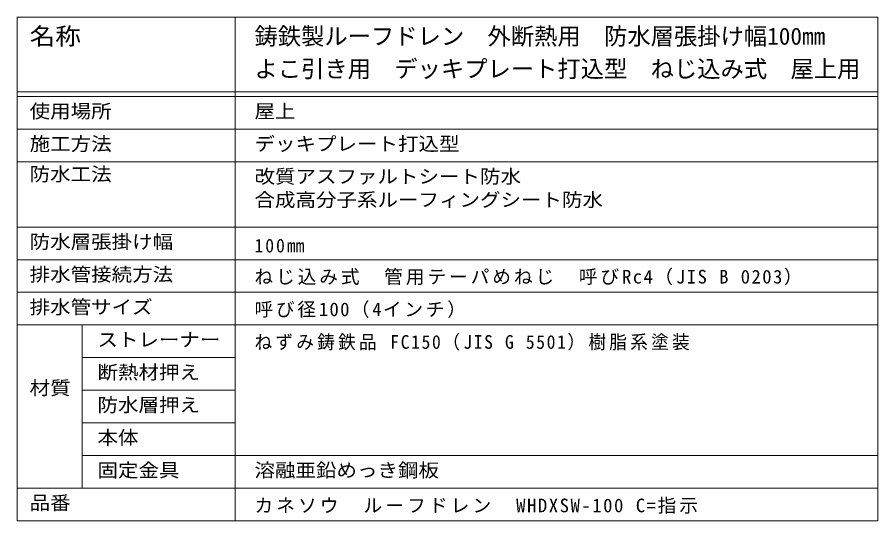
# Model space of a CAD drawing. Units: millimetres on the paper, enlarged 3 times. Extents: x -440 to 1142, y -825 to 768.
# Drawn here: x 587 to 1142, y 444 to 768 of the extents above; entities that cross this region are included whole.
import ezdxf
from ezdxf.enums import TextEntityAlignment as Align

# ---------------------------------------------------------------- set-up
doc = ezdxf.new("R2010")
doc.units = ezdxf.units.MM
doc.header["$LTSCALE"] = 3
doc.layers.add('F-F_F-Fﾚｲﾔ', color=2, linetype='Continuous', lineweight=9)
doc.styles.add('ＭＳ ゴシック', font='')
doc.styles.get('ＭＳ ゴシック').set_extended_font_data('MS Gothic')

msp = doc.modelspace()

# ---------------------------------------------------------------- linework, layer by layer
at = {"layer": 'F-F_F-Fﾚｲﾔ', "color": 7}
for p, q in [((587.411, 768), (1141.5, 768)), ((587.411, 768), (587.411, 444)), ((727.781, 768), (727.781, 444)), ((1141.5, 768), (1141.5, 444)), ((587.411, 720), (1141.5, 720)), ((587.411, 717), (1141.5, 717)), ((587.411, 696), (1141.5, 696)), ((587.411, 675), (1141.5, 675)), ((587.411, 633), (1141.5, 633)), ((587.411, 612), (1141.5, 612)), ((587.411, 591), (1141.5, 591)), ((587.411, 570), (1141.5, 570)), ((629.236, 570), (629.236, 465)), ((629.236, 549), (727.781, 549)), ((629.236, 528), (727.781, 528)), ((629.236, 507), (727.781, 507)), ((629.236, 486), (1141.5, 486)), ((587.411, 465), (1141.5, 465)), ((587.411, 444), (1141.5, 444))]:
    msp.add_line(p, q, dxfattribs=at)

# ---------------------------------------------------------------- texts
at = {"layer": 'F-F_F-Fﾚｲﾔ', "color": 3, "style": 'ＭＳ ゴシック', "width": 1.1}
msp.add_text('名称', height=11, dxfattribs=at).set_placement((595.396, 747), align=Align.BOTTOM_LEFT)
at = {"layer": 'F-F_F-Fﾚｲﾔ', "color": 3, "style": 'ＭＳ ゴシック'}
for s, p in [('鋳鉄製ルーフドレン\u3000外断熱用\u3000防水層張掛け幅100mm', (740.181, 747)), ('よこ引き用\u3000デッキプレート打込型\u3000ねじ込み式\u3000屋上用', (740.181, 726))]:
    msp.add_text(s, height=11, dxfattribs=at).set_placement(p, align=Align.BOTTOM_LEFT)
at = {"layer": 'F-F_F-Fﾚｲﾔ', "style": 'ＭＳ ゴシック', "width": 1.1}
for s, p in [('使用場所', (595.396, 700.5)), ('屋上', (740.181, 700.5)), ('施工方法', (595.396, 679.5)), ('デッキプレート打込型', (740.181, 679.5)), ('防水工法', (595.396, 660)), ('改質アスファルトシート防水', (740.181, 658.5)), ('合成高分子系ルーフィングシート防水', (740.181, 643.5)), ('防水層張掛け幅', (595.396, 616.5)), ('排水管接続方法', (595.396, 595.5)), ('排水管サイズ', (595.396, 574.5)), ('ストレーナー', (639.085, 553.5)), ('断熱材押え', (639.085, 532.5)), ('材質', (595.396, 522.444)), ('防水層押え', (639.085, 511.5)), ('本体', (639.085, 490.5)), ('固定金具', (639.085, 469.5)), ('溶融亜鉛めっき鋼板', (740.181, 469.5)), ('品番', (595.396, 448.5))]:
    msp.add_text(s, height=8.798, dxfattribs=at).set_placement(p, align=Align.BOTTOM_LEFT)
at = {"layer": 'F-F_F-Fﾚｲﾔ', "char_height": 8.798, "attachment_point": 7, "style": 'ＭＳ ゴシック'}
for s, insert in [('\\T1.22;\\W0.95;100㎜', (740.181, 616.5)), ('\\T1.16;ねじ込み式\u3000管用テーパめねじ\u3000呼びRc4（JIS\\~B\\~0203）', (740.181, 595.5)), ('\\T1.15;呼び径100（4インチ）', (740.181, 574.5)), ('\\T1.18;\\W0.95;ねずみ鋳鉄品\\~FC150（JIS\\~G\\~5501）樹脂系塗装', (740.181, 553.5)), ('\\T1.17;カネソウ\u3000ルーフドレン\u3000WHDXSW-100\\~C=指示', (740.181, 448.5))]:
    msp.add_mtext(s, dxfattribs=dict(at, insert=insert))

doc.saveas('drawing.dxf')
